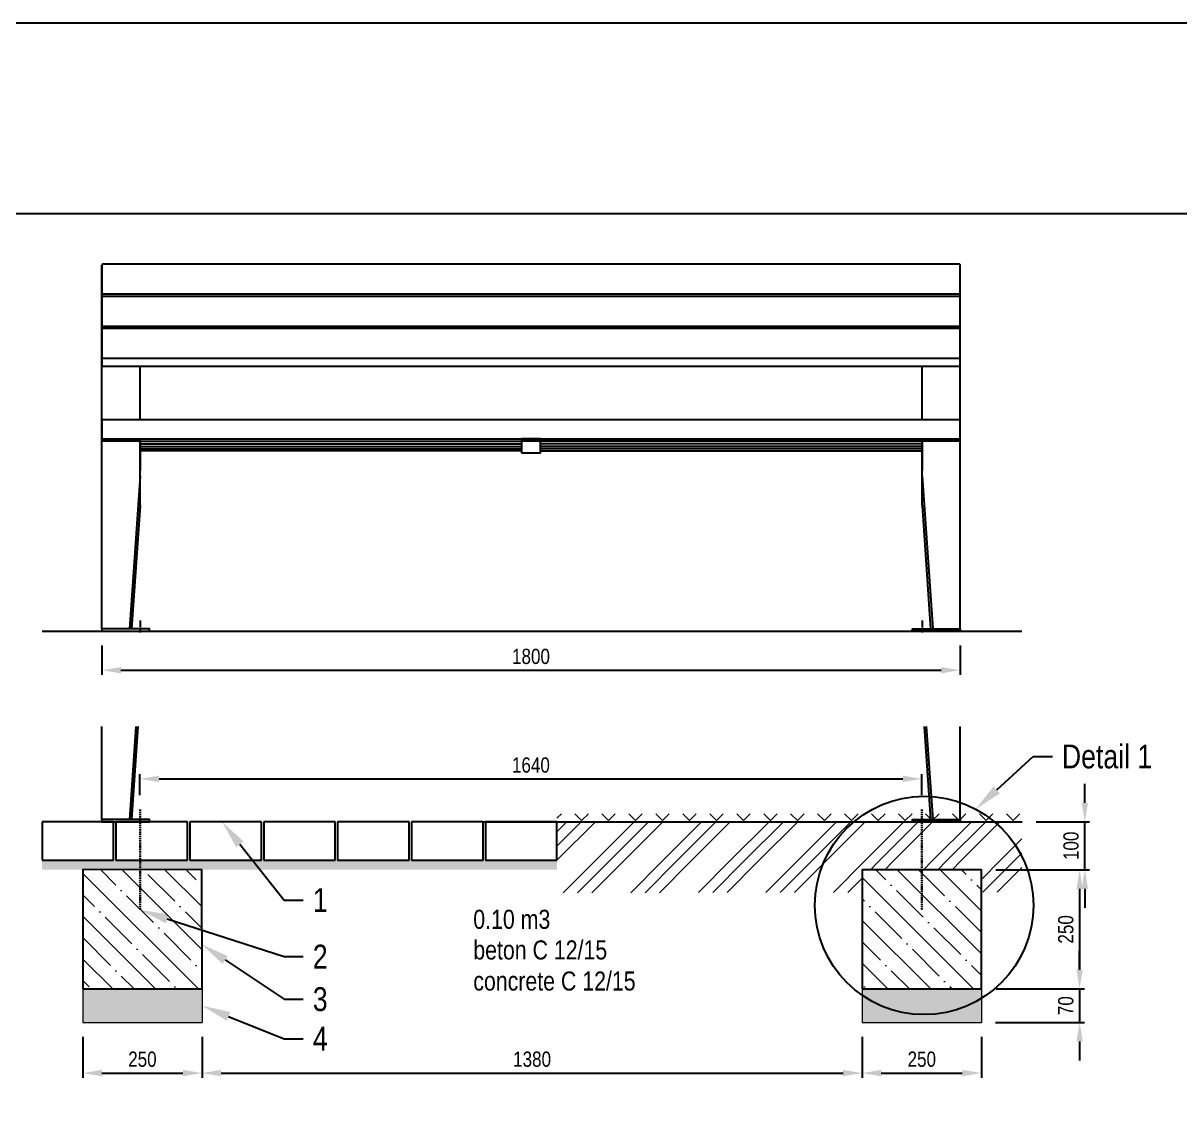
# Model space of a CAD drawing. Header units: millimetres. Extents: x 5064 to 16944, y 3085 to 7285.
# Drawn here: x 12436 to 14862, y 5032 to 7285 of the extents above; entities that cross this region are included whole.
import ezdxf
from ezdxf import colors
from ezdxf.entities.mleader import LeaderData, LeaderLine
from ezdxf.math import Vec2, Vec3

# ---------------------------------------------------------------- set-up
doc = ezdxf.new("R2010")
doc.units = ezdxf.units.MM
doc.header["$LTSCALE"] = 0.3
doc.linetypes.add('DashDot', pattern=[15, 9, -3, 0, -3])
doc.layers.add('Nekreslit', color=6, linetype='Continuous', plot=False)
doc.layers.add('SRAFY', color=251, linetype='Continuous', lineweight=13)
doc.styles.add('SEACAD_Arial', font='arial.ttf', dxfattribs={"width": 0.8})
doc.dimstyles.new('ISO-25', dxfattribs={"dimtxt": 1.6, "dimasz": 2, "dimexe": 0.5, "dimexo": 1.5, "dimtad": 1, "dimdec": 0, "dimtxsty": 'SEACAD_Arial', "dimcen": 2, "dimadec": 0, "dimazin": 0, "dimtfac": 1, "dimtdec": 0, "dimtmove": 0, "dimatfit": 3, "dimfxl": 1, "dimarcsym": 0})

# ---------------------------------------------------------------- blocks, each defined once
blk = doc.blocks.new('*D155')
at = {"color": 0, "lineweight": -2, "transparency": 16777216}
for p, q in [((12680.9, 5666.5), (12680.9, 5710.7)), ((14320.5, 5666.5), (14320.5, 5710.7)), ((12720.9, 5700.7), (14280.5, 5700.7))]:
    blk.add_line(p, q, dxfattribs=at)
at = {"color": 0, "transparency": 16777216}
for points in [[(12720.9, 5707.4), (12720.9, 5694), (12680.9, 5700.7)], [(14280.5, 5707.4), (14280.5, 5694), (14320.5, 5700.7)]]:
    blk.add_solid(points, dxfattribs=at)
at = {"layer": 'Defpoints', "color": 0, "transparency": 16777216}
for p in [(14320.5, 5700.7), (12680.9, 5636.5), (14320.5, 5636.5)]:
    blk.add_point(p, dxfattribs=at)
at = {"color": 0, "transparency": 16777216, "insert": (13500.7, 5729.5), "char_height": 32, "attachment_point": 5, "style": 'SEACAD_Arial'}
blk.add_mtext('1640', dxfattribs=at)
blk = doc.blocks.new('*D156')
at = {"color": 0, "lineweight": -2, "transparency": 16777216}
for p, q in [((14525, 5510.1), (14661.4, 5510.1)), ((14651.4, 5470.1), (14651.4, 5300.1)), ((14475.5, 5260.1), (14661.4, 5260.1))]:
    blk.add_line(p, q, dxfattribs=at)
at = {"color": 0, "transparency": 16777216}
for points in [[(14644.8, 5470.1), (14658.1, 5470.1), (14651.4, 5510.1)], [(14644.8, 5300.1), (14658.1, 5300.1), (14651.4, 5260.1)]]:
    blk.add_solid(points, dxfattribs=at)
at = {"layer": 'Defpoints', "color": 0, "transparency": 16777216}
for p in [(14495, 5510.1), (14445.5, 5260.1), (14651.4, 5260.1)]:
    blk.add_point(p, dxfattribs=at)
at = {"color": 0, "transparency": 16777216, "insert": (14622.6, 5385.1), "char_height": 32, "attachment_point": 5, "rotation": 90, "style": 'SEACAD_Arial'}
blk.add_mtext('250', dxfattribs=at)
blk = doc.blocks.new('*D157')
at = {"color": 0, "lineweight": -2, "transparency": 16777216}
for p, q in [((14651.4, 5300.1), (14651.4, 5340.1)), ((14475.5, 5260.1), (14661.4, 5260.1)), ((14651.4, 5260.1), (14651.4, 5190.1)), ((14475.4, 5190.1), (14661.4, 5190.1)), ((14651.4, 5150.1), (14651.4, 5110.1))]:
    blk.add_line(p, q, dxfattribs=at)
at = {"color": 0, "transparency": 16777216}
for points in [[(14644.8, 5300.1), (14658.1, 5300.1), (14651.4, 5260.1)], [(14644.8, 5150.1), (14658.1, 5150.1), (14651.4, 5190.1)]]:
    blk.add_solid(points, dxfattribs=at)
at = {"layer": 'Defpoints', "color": 0, "transparency": 16777216}
for p in [(14445.5, 5260.1), (14445.4, 5190.1), (14651.4, 5190.1)]:
    blk.add_point(p, dxfattribs=at)
at = {"color": 0, "transparency": 16777216, "insert": (14622.6, 5225.1), "char_height": 32, "attachment_point": 5, "rotation": 90, "style": 'SEACAD_Arial'}
blk.add_mtext('70', dxfattribs=at)
blk = doc.blocks.new('*D159')
at = {"color": 0, "lineweight": -2, "transparency": 16777216}
for p, q in [((12561, 5160.1), (12561, 5073.8)), ((12811, 5160.1), (12811, 5073.8)), ((12601, 5083.8), (12771, 5083.8))]:
    blk.add_line(p, q, dxfattribs=at)
at = {"color": 0, "transparency": 16777216}
for points in [[(12601, 5090.5), (12601, 5077.1), (12561, 5083.8)], [(12771, 5090.5), (12771, 5077.1), (12811, 5083.8)]]:
    blk.add_solid(points, dxfattribs=at)
at = {"layer": 'Defpoints', "color": 0, "transparency": 16777216}
for p in [(12561, 5190.1), (12811, 5190.1), (12811, 5083.8)]:
    blk.add_point(p, dxfattribs=at)
at = {"color": 0, "transparency": 16777216, "insert": (12686, 5112.7), "char_height": 32, "attachment_point": 5, "style": 'SEACAD_Arial'}
blk.add_mtext('250', dxfattribs=at)
blk = doc.blocks.new('*D160')
at = {"color": 0, "lineweight": -2, "transparency": 16777216}
for p, q in [((14195.5, 5160.1), (14195.5, 5073.8)), ((14445.5, 5160.1), (14445.5, 5073.8)), ((14235.5, 5083.8), (14405.5, 5083.8))]:
    blk.add_line(p, q, dxfattribs=at)
at = {"color": 0, "transparency": 16777216}
for points in [[(14235.5, 5090.5), (14235.5, 5077.1), (14195.5, 5083.8)], [(14405.5, 5090.5), (14405.5, 5077.1), (14445.5, 5083.8)]]:
    blk.add_solid(points, dxfattribs=at)
at = {"layer": 'Defpoints', "color": 0, "transparency": 16777216}
for p in [(14195.5, 5190.1), (14445.5, 5190.1), (14445.5, 5083.8)]:
    blk.add_point(p, dxfattribs=at)
at = {"color": 0, "transparency": 16777216, "insert": (14320.5, 5112.7), "char_height": 32, "attachment_point": 5, "style": 'SEACAD_Arial'}
blk.add_mtext('250', dxfattribs=at)
blk = doc.blocks.new('*D161')
at = {"color": 0, "lineweight": -2, "transparency": 16777216}
for p, q in [((12811, 5160.1), (12811, 5073.8)), ((14195.5, 5160.1), (14195.5, 5073.8)), ((12851, 5083.8), (14155.5, 5083.8))]:
    blk.add_line(p, q, dxfattribs=at)
at = {"color": 0, "transparency": 16777216}
for points in [[(12851, 5090.5), (12851, 5077.1), (12811, 5083.8)], [(14155.5, 5090.5), (14155.5, 5077.1), (14195.5, 5083.8)]]:
    blk.add_solid(points, dxfattribs=at)
at = {"layer": 'Defpoints', "color": 0, "transparency": 16777216}
for p in [(12811, 5190.1), (14195.5, 5190.1), (14195.5, 5083.8)]:
    blk.add_point(p, dxfattribs=at)
at = {"color": 0, "transparency": 16777216, "insert": (13503.2, 5112.7), "char_height": 32, "attachment_point": 5, "style": 'SEACAD_Arial'}
blk.add_mtext('1380', dxfattribs=at)
blk = doc.blocks.new('*D148')
at = {"color": 0, "lineweight": -2, "transparency": 16777216}
for p, q in [((14662.4, 5650.4), (14662.4, 5690.4)), ((14560.4, 5610.4), (14672.4, 5610.4)), ((14662.4, 5510.1), (14662.4, 5610.4)), ((14475.5, 5510.1), (14672.4, 5510.1)), ((14662.4, 5470.1), (14662.4, 5430.1))]:
    blk.add_line(p, q, dxfattribs=at)
at = {"color": 0, "transparency": 16777216}
for points in [[(14655.8, 5650.4), (14669.1, 5650.4), (14662.4, 5610.4)], [(14655.8, 5470.1), (14669.1, 5470.1), (14662.4, 5510.1)]]:
    blk.add_solid(points, dxfattribs=at)
at = {"layer": 'Defpoints', "color": 0, "transparency": 16777216}
for p in [(14530.4, 5610.4), (14662.4, 5610.4), (14445.5, 5510.1)]:
    blk.add_point(p, dxfattribs=at)
at = {"color": 0, "transparency": 16777216, "insert": (14633.6, 5560.3), "char_height": 32, "attachment_point": 5, "rotation": 90, "style": 'SEACAD_Arial'}
blk.add_mtext('100', dxfattribs=at)
blk = doc.blocks.new('*D149')
at = {"color": 0, "lineweight": -2, "transparency": 16777216}
for p, q in [((12600.9, 5980.4), (12600.9, 5918.5)), ((14400.9, 5980.4), (14400.9, 5918.5)), ((12640.9, 5928.5), (14360.9, 5928.5))]:
    blk.add_line(p, q, dxfattribs=at)
at = {"color": 0, "transparency": 16777216}
for points in [[(12640.9, 5935.2), (12640.9, 5921.8), (12600.9, 5928.5)], [(14360.9, 5935.2), (14360.9, 5921.8), (14400.9, 5928.5)]]:
    blk.add_solid(points, dxfattribs=at)
at = {"layer": 'Defpoints', "color": 0, "transparency": 16777216}
for p in [(12600.9, 6010.4), (14400.9, 6010.4), (14400.9, 5928.5)]:
    blk.add_point(p, dxfattribs=at)
at = {"color": 0, "transparency": 16777216, "insert": (13500.9, 5957.3), "char_height": 32, "attachment_point": 5, "style": 'SEACAD_Arial'}
blk.add_mtext('1800', dxfattribs=at)

msp = doc.modelspace()

# ---------------------------------------------------------------- hatches: boundary and pattern name
at = {"layer": 'SRAFY'}
h = msp.add_hatch(dxfattribs=at)
h.set_pattern_fill('TERACO', color=256, scale=20)
h.set_pattern_definition([(45, (6140, 295.79), (-28.28427, 28.28427), [20, -20]), (135, (6196.57, 295.79), (-28.28427, -28.28427), [20, -20])])
h.paths.add_polyline_path([(13555.32, 5610.45), (13555.32, 5633.48), (14530.45, 5633.48), (14530.45, 5610.46)])
h = msp.add_hatch(dxfattribs=at)
h.set_pattern_fill('GOST_GROUND', color=256, scale=10)
h.set_pattern_definition([(45, (6140, 295.79), (141.4214, -9e-15), [200]), (45, (6170, 295.79), (141.4214, -9e-15), [200]), (45, (6200, 295.79), (141.4214, -9e-15), [200])])
h.paths.add_polyline_path([(14195.44, 5462.78), (13555.44, 5461.61), (13555.45, 5610.45), (14530.45, 5610.44), (14530.45, 5463.03), (14445.48, 5463.03), (14445.48, 5510.1), (14195.44, 5510.1)])
h = msp.add_hatch(dxfattribs=at)
h.set_pattern_fill('AR-SAND', color=256, scale=0.5)
h.set_pattern_definition([(37.5, (5940, 295.79), (-0.800016, 24.47066), [0, -19.304, 0, -21.59, 0, -20.6375]), (7.5, (5940, 295.79), (22.47616, 35.84126), [0, -10.414, 0, -17.399, 0, -6.6675]), (327.5, (5924.38, 295.79), (39.54962, 0.07186), [0, -6.35, 0, -22.86, 0, -29.845]), (317.5, (5924.38, 295.79), (38.17782, 11.14647), [0, -3.175, 0, -14.986, 0, -17.145])])
h.paths.add_polyline_path([(12475.45, 5530.45), (12475.45, 5510.49), (12505.98, 5510.45), (12625.95, 5510.28), (12625.95, 5530.45)])
h.paths.add_polyline_path([(13555.45, 5510.1), (13555.45, 5530.45), (12625.95, 5530.45), (12625.95, 5510.28), (12755.95, 5510.1)])
h = msp.add_hatch(dxfattribs=at)
h.set_pattern_fill('ANSI35', color=256, scale=10, angle=90)
h.set_pattern_definition([(135, (5940, 0), (-44.9013, -44.9013), []), (135, (5940, 44.9), (-44.9013, -44.9013), [79.375, -15.875, 0, -15.875])])
h.paths.add_polyline_path([(12810.94, 5510.1), (12560.97, 5510.45), (12560.97, 5260.11), (12810.98, 5260.11)])
h = msp.add_hatch(dxfattribs=at)
h.set_pattern_fill('ANSI35', color=256, scale=10, angle=90)
h.set_pattern_definition([(135, (6129, 0), (-44.9013, -44.9013), []), (135, (6129, 44.9), (-44.9013, -44.9013), [79.375, -15.875, 0, -15.875])])
h.paths.add_polyline_path([(14445.44, 5510.1), (14195.45, 5510.1), (14195.46, 5260.12), (14445.47, 5260.11)])
h = msp.add_hatch(dxfattribs=at)
h.set_pattern_fill('AR-SAND', color=256, scale=0.5)
h.paths.add_polyline_path([(14445.45, 5240.33, -0.2970889), (14195.46, 5246.83), (14195.46, 5190.1), (14445.45, 5190.1)])
h.paths.add_polyline_path([(14445.45, 5260.11), (14195.46, 5260.11), (14195.46, 5246.83, 0.2970889), (14445.45, 5240.33)])
h.paths.add_polyline_path([(12810.96, 5260.11), (12560.97, 5260.11), (12560.97, 5190.12), (12810.96, 5190.12)])

# ---------------------------------------------------------------- linework, layer by layer
for p, q in [((12600.94, 6015.86), (12600.94, 6777.97)), ((14400.94, 6010.43), (14400.94, 6772.53)), ((14398.94, 6717.08), (12602.94, 6717.08)), ((14398.94, 6649.49), (12602.94, 6649.49)), ((14398.94, 6581.89), (12602.94, 6581.89)), ((12680.94, 6453.36), (12680.94, 6565.71)), ((14320.94, 6453.36), (14320.94, 6565.71)), ((12600.94, 6409.47), (12680.94, 6409.47)), ((12680.94, 6413.46), (12720.94, 6413.46)), ((12680.94, 6413.46), (12680.94, 6347.11)), ((12680.94, 6369.47), (12680.94, 6409.47)), ((12680.94, 6274.21), (12680.94, 6409.47)), ((12680.94, 6408.55), (13480.94, 6408.55)), ((14320.94, 6408.55), (13520.94, 6408.55)), ((14320.94, 6413.46), (14320.94, 6347.11)), ((14320.94, 6274.21), (14320.94, 6409.47)), ((14320.94, 6409.47), (14400.94, 6409.47)), ((12680.94, 6403.24), (13480.94, 6403.24)), ((12680.94, 6397.92), (13480.94, 6397.92)), ((12680.94, 6392.63), (13480.94, 6392.63)), ((13480.94, 6388.15), (12680.94, 6388.15)), ((14320.94, 6403.24), (13520.94, 6403.24)), ((14320.94, 6397.92), (13520.94, 6397.92)), ((14320.94, 6392.63), (13520.94, 6392.63)), ((13520.94, 6388.15), (14320.94, 6388.15)), ((12680.94, 6335.24), (12658.58, 6015.43)), ((12680.94, 6311.43), (12680.94, 6351.43)), ((14320.94, 6335.24), (14343.31, 6015.43)), ((12680.94, 6274.21), (12663.04, 6015.43)), ((14320.94, 6274.21), (14338.84, 6015.43)), ((12600.94, 5615.45), (12600.94, 5810.45)), ((12672.21, 5810.45), (12658.58, 5615.45)), ((12676.53, 5810.45), (12663.04, 5615.45)), ((14325.35, 5810.45), (14338.84, 5615.45)), ((14329.67, 5810.45), (14343.31, 5615.45)), ((14400.94, 5615.45), (14400.94, 5810.45)), ((13400.45, 5610.45), (14530.45, 5610.44))]:
    msp.add_line(p, q)
at = {"color": 0, "linetype": 'DashDot', "ltscale": 0.1}
for p, q in [((12680.94, 6032.45), (12680.94, 6007.45)), ((14320.94, 6032.45), (14320.94, 6007.45))]:
    msp.add_line(p, q, dxfattribs=at)
at = {"color": 7, "linetype": 'Continuous'}
for p, q in [((12475.45, 6010.45), (14530.45, 6010.45)), ((12625.45, 5610.45), (12475.45, 5610.45)), ((12475.45, 5610.45), (12475.45, 5530.45)), ((12625.45, 5530.45), (12625.45, 5610.45)), ((12780.45, 5610.45), (12630.45, 5610.45)), ((12630.45, 5610.45), (12630.45, 5530.45)), ((12780.45, 5530.45), (12780.45, 5610.45)), ((12935.45, 5610.45), (12785.45, 5610.45)), ((12785.45, 5610.45), (12785.45, 5530.45)), ((12935.45, 5530.45), (12935.45, 5610.45)), ((13090.45, 5610.45), (12940.45, 5610.45)), ((12940.45, 5610.45), (12940.45, 5530.45)), ((13090.45, 5530.45), (13090.45, 5610.45)), ((13245.45, 5610.45), (13095.45, 5610.45)), ((13095.45, 5610.45), (13095.45, 5530.45)), ((13245.45, 5530.45), (13245.45, 5610.45)), ((13400.45, 5610.45), (13250.45, 5610.45)), ((13250.45, 5610.45), (13250.45, 5530.45)), ((13400.45, 5530.45), (13400.45, 5610.45)), ((13555.45, 5610.45), (13405.45, 5610.45)), ((13405.45, 5610.45), (13405.45, 5530.45)), ((13555.45, 5530.45), (13555.45, 5610.45)), ((12475.45, 5530.45), (12625.45, 5530.45)), ((12630.45, 5530.45), (12780.45, 5530.45)), ((12785.45, 5530.45), (12935.45, 5530.45)), ((12940.45, 5530.45), (13090.45, 5530.45)), ((13095.45, 5530.45), (13245.45, 5530.45)), ((13250.45, 5530.45), (13400.45, 5530.45)), ((13405.45, 5530.45), (13555.45, 5530.45))]:
    msp.add_line(p, q, dxfattribs=at)
at = {"lineweight": 15}
for p, q in [((12605.94, 6010.45), (12655.94, 6010.45)), ((14406.46, 6010.45), (14356.46, 6010.45)), ((12605.94, 5610.45), (12655.94, 5610.45))]:
    msp.add_line(p, q, dxfattribs=at)
at = {"linetype": 'DashDot', "lineweight": 30}
for p, q in [((12680.94, 5636.47), (12680.94, 5425.81)), ((14320.46, 5636.47), (14320.46, 5425.81))]:
    msp.add_line(p, q, dxfattribs=at)
for points in [[(14400.94, 6710.38), (14400.94, 6777.97, 0.4142136), (14398.94, 6779.97), (12602.94, 6779.97, 0.4142136), (12600.94, 6777.97), (12600.94, 6710.38)], [(14400.94, 6642.78), (14400.94, 6710.38, 0.4142136), (14398.94, 6712.38), (12602.94, 6712.38, 0.4142136), (12600.94, 6710.38), (12600.94, 6642.78)], [(14400.94, 6642.78), (14400.94, 6710.38, 0.4142136), (14398.94, 6712.38), (12602.94, 6712.38, 0.4142136), (12600.94, 6710.38), (12600.94, 6642.78)]]:
    msp.add_lwpolyline(points, format="xyb")
msp.add_lwpolyline([(12602.94, 6565.71), (14398.94, 6565.71, 0.4142136), (14400.94, 6567.71), (14400.94, 6642.78, 0.4142136), (14398.94, 6644.78), (12602.94, 6644.78, 0.4142136), (12600.94, 6642.78), (12600.94, 6567.71, 0.4142136)], format="xyb", close=True)
for points in [[(12600.94, 6413.46), (14400.94, 6413.46), (14400.94, 6453.36), (12600.94, 6453.36)], [(12680.94, 6409.47), (12630.94, 6409.47), (12630.94, 6413.46), (12680.94, 6413.46)], [(13480.94, 6409.47), (13520.94, 6409.47), (13520.94, 6413.46), (13480.94, 6413.46)], [(13480.94, 6383.97), (13520.94, 6383.97), (13520.94, 6413.46), (13480.94, 6413.46)], [(14360.94, 6409.47), (14320.94, 6409.47), (14320.94, 6413.46), (14360.94, 6413.46)], [(12600.94, 6010.45), (12700.94, 6010.45), (12700.94, 6015.45), (12600.94, 6015.45)], [(14400.94, 6010.45), (14300.94, 6010.45), (14300.94, 6015.45), (14400.94, 6015.45)], [(12600.94, 5610.45), (12700.94, 5610.45), (12700.94, 5615.45), (12600.94, 5615.45)], [(14400.94, 5610.45), (14300.94, 5610.45), (14300.94, 5615.45), (14400.94, 5615.45)], [(12560.97, 5260.11), (12810.98, 5260.11), (12810.94, 5510.1), (12560.97, 5510.45)], [(14195.46, 5260.11), (14445.48, 5260.11), (14445.48, 5510.1), (14195.44, 5510.1)]]:
    msp.add_lwpolyline(points, close=True)
msp.add_circle((14325.44, 5435.38), 229.01)
at = {"color": 7, "linetype": 'Continuous'}
for centre in [(14530.45, 5610.45), (14530.45, 5610.45), (14255.98, 5260.11), (14255.98, 5260.11), (14505.98, 5260.11), (14505.98, 5260.11)]:
    msp.add_circle(centre, 0.01, dxfattribs=at)
at = {"layer": 'Nekreslit'}
for points in [[(11004.41, 3085.28), (16944.41, 3085.28), (16944.41, 7285.28), (11004.41, 7285.28)], [(11404.41, 3285.28), (15444.41, 3285.28), (15444.41, 6885.28), (11404.41, 6885.28)]]:
    msp.add_lwpolyline(points, close=True, dxfattribs=at)
at = {"layer": 'SRAFY'}
for p, q in [((12560.97, 5260.11), (12560.97, 5190.12)), ((12810.96, 5260.11), (12810.96, 5190.12)), ((14195.46, 5260.1), (14195.46, 5190.1)), ((14445.45, 5260.11), (14445.45, 5190.11)), ((12560.97, 5190.12), (12810.96, 5190.12)), ((14195.46, 5190.1), (14445.44, 5190.1))]:
    msp.add_line(p, q, dxfattribs=at)

# ---------------------------------------------------------------- texts
at = {"style": 'SEACAD_Arial', "width": 0.8}
for s, p in [('0.10 m3', (13379.89, 5386.23)), ('beton C 12/15', (13379.89, 5321.98)), ('concrete C 12/15', (13379.89, 5256.81))]:
    msp.add_text(s, height=40, dxfattribs=at).set_placement(p)

# ---------------------------------------------------------------- dimensions: what is measured, and where the dimension line sits
dim = msp.add_linear_dim(base=(14400.94, 5928.5), p1=(12600.94, 6010.45), p2=(14400.94, 6010.43), dimstyle='ISO-25')
dim.commit()
dim.dimension.update_dxf_attribs({"geometry": '*D149', "text_midpoint": (13500.94, 5957.34)})
for base, p1, p2, override, picture, middle in [((14320.46, 5700.71), (12680.94, 5636.47), (14320.46, 5636.47), {"dimscale": 0, "dimrnd": 10}, '*D155', (13500.7, 5729.55)), ((12810.97, 5083.82), (12560.97, 5190.12), (12810.97, 5190.12), {"dimscale": 0, "dimtix": 0, "dimtofl": 1, "dimtmove": 0, "dimatfit": 3}, '*D159', (12685.97, 5112.65)), ((14195.48, 5083.82), (12810.96, 5190.12), (14195.48, 5190.1), {"dimscale": 0, "dimrnd": 10, "dimtix": 0, "dimtofl": 1, "dimtmove": 0, "dimatfit": 3}, '*D161', (13503.22, 5112.67)), ((14445.46, 5083.82), (14195.48, 5190.1), (14445.46, 5190.09), {"dimscale": 0, "dimtix": 0, "dimtofl": 1, "dimtmove": 0, "dimatfit": 3}, '*D160', (14320.47, 5112.65))]:
    dim = msp.add_linear_dim(base=base, p1=p1, p2=p2, dimstyle='ISO-25', override=override)
    dim.commit()
    dim.dimension.update_dxf_attribs({"geometry": picture, "text_midpoint": middle})
dim = msp.add_linear_dim(base=(14662.43, 5610.45), p1=(14445.48, 5510.1), p2=(14530.44, 5610.45), angle=90, dimstyle='ISO-25')
dim.commit()
dim.dimension.update_dxf_attribs({"geometry": '*D148', "text_midpoint": (14633.59, 5560.27)})
for base, p1, p2, override, picture, middle in [((14651.43, 5260.11), (14494.99, 5510.1), (14445.46, 5260.11), {"dimscale": 0}, '*D156', (14622.59, 5385.11)), ((14651.43, 5190.1), (14445.46, 5260.11), (14445.45, 5190.1), {"dimscale": 0, "dimtmove": 1}, '*D157', (14622.59, 5225.11))]:
    dim = msp.add_linear_dim(base=base, p1=p1, p2=p2, angle=90, dimstyle='ISO-25', override=override)
    dim.commit()
    dim.dimension.update_dxf_attribs({"geometry": picture, "text_midpoint": middle})

# ---------------------------------------------------------------- leaders
ml = msp.add_multileader_mtext('Standard')
ml.set_content('Detail 1', color=256, style='SEACAD_Arial')
ml.set_leader_properties(lineweight=-3)
ml.build(insert=Vec2(0, 0))
ml.multileader.update_dxf_attribs({"text_right_attachment_type": 6, "dogleg_length": 2, "arrow_head_size": 60, "scale": 20})
ctx = ml.context
ctx.base_point, ctx.scale, ctx.char_height, ctx.arrow_head_size, ctx.landing_gap_size, ctx.plane_origin = Vec3(14594.32, 5747.29), 20, 50, 60, 20, Vec3(15801.53, 5637.1)
ctx.right_attachment = 6
notes = []
notes.append((ctx, [(0, (1, 1, 0), (14554.32, 5747.29), (1, 0), 40, [(0, [(14433.22, 5637.02)], 0, [])])]))
ctx.mtext.insert, ctx.mtext.flow_direction = Vec3(14614.32, 5772.7), 5
ml = msp.add_multileader_mtext('Standard')
ml.set_content('1', color=256, style='SEACAD_Arial')
ml.set_leader_properties()
ml.build(insert=Vec2(0, 0))
ml.multileader.update_dxf_attribs({"text_right_attachment_type": 6, "dogleg_length": 2, "arrow_head_size": 60, "scale": 20})
ctx = ml.context
ctx.base_point, ctx.scale, ctx.char_height, ctx.arrow_head_size, ctx.landing_gap_size, ctx.plane_origin = Vec3(13023.4, 5446.35), 20, 50, 60, 20, Vec3(12760.44, 5610.45)
ctx.right_attachment = 6
notes.append((ctx, [(0, (1, 1, 0), (12983.4, 5446.35), (1, 0), 40, [(0, [(12853.04, 5610.45)], 0, [])])]))
ctx.mtext.insert, ctx.mtext.flow_direction = Vec3(13043.4, 5471.35), 5
ml = msp.add_multileader_mtext('Standard')
ml.set_content('2', color=256, style='SEACAD_Arial')
ml.set_leader_properties()
ml.build(insert=Vec2(0, 0))
ml.multileader.update_dxf_attribs({"text_right_attachment_type": 6, "dogleg_length": 2, "arrow_head_size": 60, "scale": 20})
ctx = ml.context
ctx.base_point, ctx.scale, ctx.char_height, ctx.arrow_head_size, ctx.landing_gap_size, ctx.plane_origin = Vec3(13023.4, 5328.03), 20, 50, 60, 20, Vec3(12680.94, 5425.81)
ctx.right_attachment = 6
notes.append((ctx, [(0, (1, 1, 0), (12983.4, 5328.03), (1, 0), 40, [(0, [(12680.94, 5425.81)], 0, [])])]))
ctx.mtext.insert, ctx.mtext.flow_direction = Vec3(13043.4, 5353.03), 5
ml = msp.add_multileader_mtext('Standard')
ml.set_content('3', color=256, style='SEACAD_Arial')
ml.set_leader_properties()
ml.build(insert=Vec2(0, 0))
ml.multileader.update_dxf_attribs({"text_right_attachment_type": 6, "dogleg_length": 2, "arrow_head_size": 60, "scale": 20})
ctx = ml.context
ctx.base_point, ctx.scale, ctx.char_height, ctx.arrow_head_size, ctx.landing_gap_size, ctx.plane_origin = Vec3(13023.4, 5238.43), 20, 50, 60, 20, Vec3(12679.91, 5212.97)
ctx.right_attachment = 6
notes.append((ctx, [(0, (1, 1, 0), (12983.4, 5238.43), (1, 0), 40, [(0, [(12809.58, 5354.13)], 0, [])])]))
ctx.mtext.insert, ctx.mtext.flow_direction = Vec3(13043.4, 5263.87), 5
ml = msp.add_multileader_mtext('Standard')
ml.set_content('4', color=256, style='SEACAD_Arial')
ml.set_leader_properties()
ml.build(insert=Vec2(0, 0))
ml.multileader.update_dxf_attribs({"text_right_attachment_type": 6, "dogleg_length": 2, "arrow_head_size": 60, "scale": 20})
ctx = ml.context
ctx.base_point, ctx.scale, ctx.char_height, ctx.arrow_head_size, ctx.landing_gap_size, ctx.plane_origin = Vec3(13023.4, 5155.84), 20, 50, 60, 20, Vec3(12600.82, 5266.22)
ctx.right_attachment = 6
notes.append((ctx, [(0, (1, 1, 0), (12983.4, 5155.84), (1, 0), 40, [(0, [(12810.96, 5225.11)], 0, [])])]))
ctx.mtext.insert, ctx.mtext.flow_direction = Vec3(13043.4, 5180.84), 5
for ctx, leaders in notes:
    for number, flags, end, landing, length, lines in leaders:
        leader = LeaderData()
        leader.index, (leader.has_last_leader_line, leader.has_dogleg_vector, leader.attachment_direction) = number, flags
        leader.last_leader_point, leader.dogleg_vector, leader.dogleg_length = Vec3(end), Vec3(landing), length
        for number, points, colour, breaks in lines:
            line = LeaderLine()
            line.index, line.vertices, line.color, line.breaks = number, Vec3.list(points), colors.encode_raw_color(colour), breaks
            leader.lines.append(line)
        ctx.leaders.append(leader)

doc.saveas('drawing.dxf')
